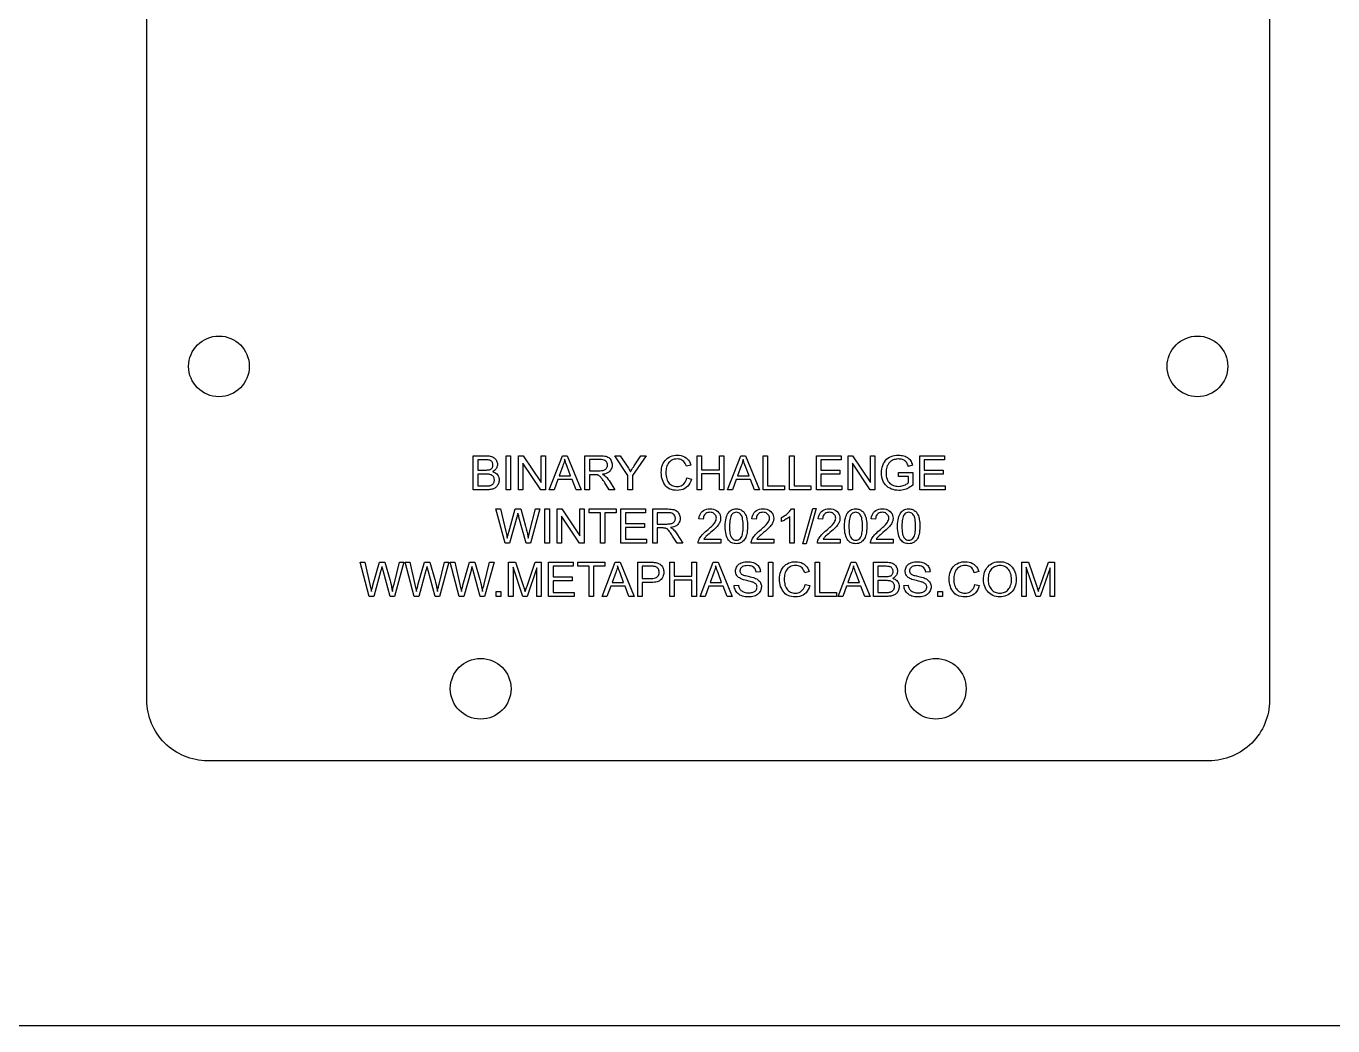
# Model space of a CAD drawing. Header units: millimetres. Extents: x 99 to 934, y 47 to 511.
# Drawn here: x 427.3 to 599.6, y 46.6 to 178.4 of the extents above; entities that cross this region are included whole.
import ezdxf

# ---------------------------------------------------------------- set-up
doc = ezdxf.new("R2010")
doc.units = ezdxf.units.MM
doc.header["$MEASUREMENT"] = 0

msp = doc.modelspace()

# ---------------------------------------------------------------- linework, layer by layer
at = {"color": 3}
msp.add_lwpolyline([(98.73, 510.88), (933.93, 510.88), (933.93, 46.58), (98.73, 46.58)], close=True, dxfattribs=at)
at = {"color": 1}
msp.add_lwpolyline([(451.21, 305.52), (583.21, 305.52, -0.414214), (591.21, 297.52), (591.21, 89.52, -0.414214), (583.21, 81.52), (451.21, 81.52, -0.414214), (443.21, 89.52), (443.21, 297.52, -0.414214)], format="xyb", close=True, dxfattribs=at)
at = {"color": 2}
for points in [[(486.24, 121.74), (487.93, 121.74), (488.13, 121.74), (488.31, 121.72), (488.47, 121.69), (488.62, 121.65), (488.75, 121.6), (488.87, 121.54), (488.98, 121.47), (489.08, 121.39), (489.17, 121.29), (489.24, 121.18), (489.31, 121.07), (489.36, 120.95), (489.39, 120.83), (489.41, 120.71), (489.42, 120.59), (489.41, 120.48), (489.39, 120.37), (489.36, 120.26), (489.32, 120.15), (489.26, 120.05), (489.19, 119.95), (489.11, 119.86), (489.02, 119.78), (488.91, 119.7), (488.79, 119.64), (488.95, 119.58), (489.09, 119.51), (489.21, 119.43), (489.32, 119.34), (489.42, 119.23), (489.5, 119.11), (489.56, 118.98), (489.6, 118.84), (489.63, 118.7), (489.64, 118.55), (489.63, 118.42), (489.62, 118.3), (489.59, 118.18), (489.55, 118.07), (489.5, 117.96), (489.45, 117.85), (489.39, 117.76), (489.32, 117.68), (489.25, 117.6), (489.17, 117.54), (489.09, 117.48), (489, 117.43), (488.9, 117.39), (488.8, 117.35), (488.68, 117.32), (488.56, 117.29), (488.42, 117.27), (488.28, 117.25), (488.12, 117.24), (487.95, 117.24), (486.24, 117.24)], [(486.83, 121.21), (486.83, 119.85), (487.81, 119.85), (487.96, 119.85), (488.09, 119.86), (488.2, 119.87), (488.3, 119.88), (488.38, 119.9), (488.46, 119.93), (488.54, 119.97), (488.61, 120.02), (488.67, 120.07), (488.72, 120.13), (488.76, 120.19), (488.79, 120.26), (488.81, 120.34), (488.83, 120.43), (488.83, 120.52), (488.83, 120.61), (488.82, 120.69), (488.79, 120.77), (488.76, 120.84), (488.73, 120.91), (488.68, 120.98), (488.62, 121.03), (488.56, 121.08), (488.49, 121.12), (488.42, 121.15), (488.33, 121.17), (488.21, 121.19), (488.08, 121.2), (487.92, 121.21), (487.73, 121.21)], [(490.56, 121.74), (491.15, 121.74), (491.15, 117.24), (490.56, 117.24)], [(492.2, 121.74), (492.81, 121.74), (495.17, 118.21), (495.17, 121.74), (495.74, 121.74), (495.74, 117.24), (495.13, 117.24), (492.77, 120.78), (492.77, 117.24), (492.2, 117.24)], [(497.98, 121.74), (498.62, 121.74), (500.46, 117.24), (499.78, 117.24), (499.26, 118.6), (497.38, 118.6), (496.88, 117.24), (496.25, 117.24)], [(499.07, 119.09), (498.6, 120.34), (498.52, 120.55), (498.45, 120.76), (498.38, 120.94), (498.33, 121.11), (498.28, 121.27), (498.25, 121.1), (498.2, 120.92), (498.16, 120.75), (498.1, 120.58), (498.04, 120.41), (497.55, 119.09)], [(503.14, 118.8), (503.07, 118.88), (503.01, 118.95), (502.95, 119.01), (502.89, 119.06), (502.83, 119.1), (502.78, 119.13), (502.73, 119.16), (502.67, 119.18), (502.62, 119.2), (502.56, 119.22), (502.52, 119.23), (502.46, 119.23), (502.39, 119.24), (502.32, 119.24), (502.23, 119.24), (501.54, 119.24), (501.54, 117.24), (500.95, 117.24), (500.95, 121.74), (502.94, 121.74), (503.17, 121.74), (503.38, 121.72), (503.56, 121.7), (503.72, 121.66), (503.85, 121.62), (503.98, 121.56), (504.09, 121.49), (504.19, 121.41), (504.28, 121.31), (504.36, 121.19), (504.42, 121.07), (504.48, 120.94), (504.51, 120.8), (504.54, 120.66), (504.54, 120.51), (504.53, 120.33), (504.49, 120.15), (504.43, 119.99), (504.34, 119.84), (504.23, 119.71), (504.1, 119.58), (503.93, 119.48), (503.74, 119.4), (503.52, 119.33), (503.27, 119.29), (503.36, 119.24), (503.45, 119.2), (503.52, 119.15), (503.58, 119.11), (503.63, 119.06), (503.74, 118.96), (503.84, 118.85), (503.94, 118.73), (504.03, 118.61), (504.13, 118.47), (504.91, 117.24), (504.16, 117.24), (503.57, 118.18), (503.47, 118.33), (503.37, 118.47), (503.29, 118.6), (503.21, 118.7)], [(501.54, 121.24), (501.54, 119.76), (502.82, 119.76), (502.98, 119.76), (503.12, 119.77), (503.25, 119.79), (503.36, 119.81), (503.46, 119.84), (503.55, 119.88), (503.63, 119.92), (503.7, 119.98), (503.76, 120.04), (503.81, 120.11), (503.85, 120.19), (503.89, 120.26), (503.91, 120.34), (503.92, 120.43), (503.93, 120.51), (503.92, 120.64), (503.89, 120.75), (503.85, 120.86), (503.78, 120.95), (503.7, 121.04), (503.59, 121.11), (503.47, 121.17), (503.32, 121.21), (503.15, 121.24), (502.96, 121.24)], [(509.02, 121.74), (507.23, 119.15), (507.23, 117.24), (506.63, 117.24), (506.63, 119.15), (504.9, 121.74), (505.62, 121.74), (506.51, 120.38), (506.6, 120.23), (506.7, 120.08), (506.79, 119.93), (506.88, 119.78), (506.96, 119.62), (507.05, 119.77), (507.14, 119.92), (507.24, 120.08), (507.34, 120.25), (507.46, 120.42), (508.33, 121.74)], [(514.4, 118.82), (514.99, 118.67), (514.91, 118.39), (514.8, 118.14), (514.66, 117.91), (514.5, 117.72), (514.32, 117.55), (514.12, 117.41), (513.9, 117.3), (513.66, 117.23), (513.4, 117.18), (513.13, 117.16), (512.85, 117.18), (512.59, 117.21), (512.36, 117.27), (512.14, 117.35), (511.95, 117.46), (511.77, 117.59), (511.62, 117.74), (511.48, 117.91), (511.36, 118.1), (511.25, 118.32), (511.17, 118.55), (511.1, 118.78), (511.05, 119.02), (511.03, 119.27), (511.02, 119.53), (511.03, 119.8), (511.06, 120.06), (511.11, 120.3), (511.19, 120.54), (511.28, 120.75), (511.4, 120.95), (511.54, 121.13), (511.69, 121.29), (511.86, 121.43), (512.05, 121.55), (512.25, 121.64), (512.46, 121.72), (512.68, 121.77), (512.91, 121.81), (513.14, 121.82), (513.4, 121.8), (513.65, 121.76), (513.87, 121.69), (514.08, 121.6), (514.28, 121.47), (514.45, 121.33), (514.6, 121.15), (514.73, 120.96), (514.83, 120.75), (514.92, 120.51), (514.33, 120.37), (514.26, 120.56), (514.18, 120.72), (514.09, 120.86), (513.99, 120.98), (513.88, 121.08), (513.75, 121.17), (513.61, 121.23), (513.46, 121.27), (513.3, 121.3), (513.13, 121.31), (512.93, 121.3), (512.74, 121.27), (512.57, 121.22), (512.41, 121.15), (512.26, 121.06), (512.13, 120.95), (512.02, 120.83), (511.92, 120.7), (511.84, 120.55), (511.77, 120.39), (511.72, 120.22), (511.68, 120.05), (511.65, 119.88), (511.64, 119.71), (511.63, 119.53), (511.64, 119.3), (511.66, 119.09), (511.69, 118.89), (511.74, 118.7), (511.8, 118.53), (511.87, 118.36), (511.96, 118.22), (512.07, 118.09), (512.18, 117.98), (512.32, 117.89), (512.46, 117.81), (512.61, 117.75), (512.76, 117.71), (512.92, 117.68), (513.08, 117.67), (513.28, 117.69), (513.46, 117.72), (513.63, 117.78), (513.78, 117.86), (513.93, 117.96), (514.06, 118.09), (514.17, 118.24), (514.26, 118.41), (514.34, 118.6)], [(515.75, 121.74), (516.34, 121.74), (516.34, 119.89), (518.68, 119.89), (518.68, 121.74), (519.28, 121.74), (519.28, 117.24), (518.68, 117.24), (518.68, 119.36), (516.34, 119.36), (516.34, 117.24), (515.75, 117.24)], [(521.5, 121.74), (522.14, 121.74), (523.99, 117.24), (523.31, 117.24), (522.78, 118.6), (520.9, 118.6), (520.41, 117.24), (519.77, 117.24)], [(522.6, 119.09), (522.13, 120.34), (522.05, 120.55), (521.97, 120.76), (521.91, 120.94), (521.86, 121.11), (521.81, 121.27), (521.77, 121.1), (521.73, 120.92), (521.68, 120.75), (521.63, 120.58), (521.57, 120.41), (521.07, 119.09)], [(524.44, 121.74), (525.03, 121.74), (525.03, 117.77), (527.25, 117.77), (527.25, 117.24), (524.44, 117.24)], [(527.93, 121.74), (528.53, 121.74), (528.53, 117.77), (530.74, 117.77), (530.74, 117.24), (527.93, 117.24)], [(531.47, 121.74), (534.72, 121.74), (534.72, 121.21), (532.06, 121.21), (532.06, 119.83), (534.55, 119.83), (534.55, 119.3), (532.06, 119.3), (532.06, 117.77), (534.82, 117.77), (534.82, 117.24), (531.47, 117.24)], [(535.64, 121.74), (536.25, 121.74), (538.61, 118.21), (538.61, 121.74), (539.19, 121.74), (539.19, 117.24), (538.57, 117.24), (536.21, 120.78), (536.21, 117.24), (535.64, 117.24)], [(541.46, 117.9), (541.62, 117.83), (541.79, 117.77), (541.95, 117.73), (542.13, 117.71), (542.3, 117.7), (542.46, 117.71), (542.61, 117.73), (542.76, 117.76), (542.91, 117.8), (543.06, 117.85), (543.2, 117.91), (543.32, 117.97), (543.43, 118.04), (543.53, 118.1), (543.62, 118.17), (543.62, 119.01), (542.29, 119.01), (542.29, 119.53), (544.2, 119.54), (544.2, 117.87), (544.02, 117.73), (543.84, 117.62), (543.66, 117.51), (543.48, 117.42), (543.29, 117.34), (543.11, 117.28), (542.92, 117.23), (542.72, 117.19), (542.53, 117.17), (542.34, 117.16), (542.07, 117.18), (541.82, 117.21), (541.58, 117.27), (541.35, 117.35), (541.13, 117.45), (540.92, 117.57), (540.74, 117.72), (540.58, 117.88), (540.43, 118.07), (540.31, 118.27), (540.21, 118.49), (540.14, 118.72), (540.08, 118.96), (540.05, 119.21), (540.04, 119.47), (540.05, 119.73), (540.08, 119.98), (540.14, 120.23), (540.21, 120.47), (540.31, 120.7), (540.43, 120.91), (540.57, 121.1), (540.73, 121.27), (540.9, 121.42), (541.1, 121.54), (541.31, 121.64), (541.54, 121.72), (541.78, 121.77), (542.03, 121.81), (542.29, 121.82), (542.48, 121.81), (542.66, 121.79), (542.84, 121.76), (543.01, 121.72), (543.17, 121.66), (543.32, 121.59), (543.46, 121.51), (543.58, 121.43), (543.69, 121.33), (543.79, 121.22), (543.88, 121.1), (543.95, 120.97), (544.02, 120.82), (544.08, 120.66), (544.13, 120.48), (543.59, 120.34), (543.55, 120.47), (543.5, 120.59), (543.45, 120.7), (543.4, 120.79), (543.34, 120.88), (543.28, 120.95), (543.2, 121.02), (543.12, 121.08), (543.02, 121.14), (542.91, 121.19), (542.8, 121.23), (542.68, 121.27), (542.55, 121.29), (542.43, 121.3), (542.29, 121.31), (542.13, 121.3), (541.98, 121.29), (541.84, 121.26), (541.71, 121.23), (541.59, 121.18), (541.47, 121.13), (541.37, 121.07), (541.27, 121.01), (541.18, 120.94), (541.11, 120.86), (541.04, 120.77), (540.97, 120.69), (540.92, 120.6), (540.87, 120.51), (540.82, 120.41), (540.76, 120.24), (540.71, 120.07), (540.68, 119.89), (540.66, 119.7), (540.65, 119.51), (540.66, 119.27), (540.68, 119.06), (540.72, 118.86), (540.78, 118.67), (540.86, 118.5), (540.95, 118.35), (541.05, 118.21), (541.17, 118.09), (541.31, 117.99)], [(545.09, 121.74), (548.34, 121.74), (548.34, 121.21), (545.68, 121.21), (545.68, 119.83), (548.17, 119.83), (548.17, 119.3), (545.68, 119.3), (545.68, 117.77), (548.45, 117.77), (548.45, 117.24), (545.09, 117.24)], [(486.83, 119.32), (486.83, 117.77), (487.95, 117.77), (488.06, 117.77), (488.16, 117.78), (488.24, 117.78), (488.31, 117.79), (488.36, 117.79), (488.44, 117.81), (488.51, 117.83), (488.58, 117.86), (488.65, 117.88), (488.7, 117.92), (488.76, 117.95), (488.81, 118), (488.85, 118.05), (488.89, 118.1), (488.93, 118.17), (488.96, 118.23), (488.99, 118.31), (489.01, 118.38), (489.02, 118.46), (489.02, 118.55), (489.01, 118.64), (489, 118.74), (488.97, 118.82), (488.94, 118.91), (488.89, 118.98), (488.84, 119.05), (488.77, 119.11), (488.7, 119.17), (488.62, 119.21), (488.53, 119.24), (488.43, 119.27), (488.32, 119.29), (488.19, 119.31), (488.04, 119.32), (487.87, 119.32)], [(492.49, 114.72), (493.14, 112.44), (493.23, 112.11), (493.31, 111.78), (493.38, 111.46), (493.44, 111.15), (493.49, 110.85), (493.52, 111.02), (493.56, 111.21), (493.61, 111.4), (493.66, 111.61), (493.71, 111.83), (494.42, 114.72), (495.02, 114.72), (493.78, 110.22), (493.21, 110.22), (492.26, 113.65), (492.22, 113.81), (492.18, 113.94), (492.15, 114.04), (492.13, 114.12), (492.12, 114.18), (492.09, 114.05), (492.06, 113.94), (492.04, 113.84), (492.01, 113.74), (491.99, 113.65), (491.03, 110.22), (490.42, 110.22), (489.23, 114.72), (489.84, 114.72), (490.53, 111.77), (490.57, 111.58), (490.61, 111.4), (490.65, 111.21), (490.68, 111.03), (490.72, 110.85), (490.76, 111.02), (490.79, 111.17), (490.82, 111.3), (490.85, 111.42), (490.88, 111.51), (490.89, 111.59), (490.91, 111.64), (490.92, 111.68), (491.77, 114.72)], [(495.67, 114.72), (496.27, 114.72), (496.27, 110.22), (495.67, 110.22)], [(497.31, 114.72), (497.92, 114.72), (500.29, 111.19), (500.29, 114.72), (500.86, 114.72), (500.86, 110.22), (500.25, 110.22), (497.88, 113.75), (497.88, 110.22), (497.31, 110.22)], [(503, 114.19), (501.52, 114.19), (501.52, 114.72), (505.09, 114.72), (505.09, 114.19), (503.6, 114.19), (503.6, 110.22), (503, 110.22)], [(505.71, 114.72), (508.96, 114.72), (508.96, 114.19), (506.31, 114.19), (506.31, 112.81), (508.8, 112.81), (508.8, 112.28), (506.31, 112.28), (506.31, 110.75), (509.07, 110.75), (509.07, 110.22), (505.71, 110.22)], [(512.09, 111.77), (512.03, 111.86), (511.96, 111.93), (511.9, 111.99), (511.84, 112.04), (511.79, 112.08), (511.74, 112.11), (511.68, 112.14), (511.63, 112.16), (511.57, 112.18), (511.52, 112.2), (511.47, 112.2), (511.42, 112.21), (511.35, 112.21), (511.27, 112.22), (511.19, 112.22), (510.5, 112.22), (510.5, 110.22), (509.9, 110.22), (509.9, 114.72), (511.9, 114.72), (512.12, 114.71), (512.33, 114.7), (512.51, 114.67), (512.67, 114.64), (512.81, 114.6), (512.93, 114.54), (513.04, 114.47), (513.14, 114.38), (513.23, 114.28), (513.31, 114.17), (513.38, 114.04), (513.43, 113.91), (513.47, 113.78), (513.49, 113.64), (513.5, 113.49), (513.49, 113.31), (513.45, 113.13), (513.39, 112.97), (513.3, 112.82), (513.19, 112.68), (513.05, 112.56), (512.89, 112.46), (512.69, 112.38), (512.48, 112.31), (512.23, 112.27), (512.32, 112.22), (512.4, 112.18), (512.47, 112.13), (512.54, 112.09), (512.59, 112.04), (512.69, 111.94), (512.79, 111.83), (512.89, 111.71), (512.99, 111.58), (513.08, 111.44), (513.87, 110.22), (513.12, 110.22), (512.52, 111.15), (512.42, 111.31), (512.33, 111.45), (512.24, 111.57), (512.16, 111.68)], [(510.5, 114.22), (510.5, 112.73), (511.78, 112.73), (511.93, 112.74), (512.07, 112.75), (512.2, 112.76), (512.32, 112.79), (512.41, 112.82), (512.5, 112.85), (512.58, 112.9), (512.65, 112.95), (512.71, 113.02), (512.76, 113.09), (512.81, 113.16), (512.84, 113.24), (512.87, 113.32), (512.88, 113.4), (512.88, 113.49), (512.87, 113.61), (512.85, 113.73), (512.8, 113.83), (512.74, 113.93), (512.65, 114.02), (512.55, 114.09), (512.42, 114.15), (512.28, 114.19), (512.11, 114.21), (511.92, 114.22)], [(518.86, 110.75), (518.86, 110.22), (515.88, 110.22), (515.88, 110.3), (515.89, 110.38), (515.9, 110.45), (515.92, 110.53), (515.95, 110.6), (516, 110.72), (516.06, 110.84), (516.13, 110.96), (516.22, 111.08), (516.31, 111.2), (516.42, 111.32), (516.55, 111.45), (516.69, 111.59), (516.85, 111.73), (517.03, 111.88), (517.21, 112.03), (517.37, 112.17), (517.52, 112.3), (517.65, 112.42), (517.77, 112.54), (517.87, 112.64), (517.95, 112.74), (518.03, 112.84), (518.12, 112.97), (518.19, 113.11), (518.24, 113.24), (518.27, 113.37), (518.28, 113.5), (518.27, 113.63), (518.25, 113.75), (518.2, 113.86), (518.13, 113.96), (518.05, 114.05), (517.95, 114.14), (517.84, 114.2), (517.72, 114.24), (517.58, 114.27), (517.44, 114.28), (517.28, 114.27), (517.14, 114.24), (517.01, 114.19), (516.9, 114.13), (516.8, 114.04), (516.71, 113.94), (516.64, 113.82), (516.6, 113.69), (516.57, 113.54), (516.56, 113.38), (515.99, 113.44), (516.02, 113.68), (516.09, 113.9), (516.17, 114.09), (516.29, 114.26), (516.43, 114.4), (516.59, 114.52), (516.77, 114.62), (516.98, 114.68), (517.2, 114.72), (517.45, 114.74), (517.7, 114.72), (517.92, 114.68), (518.13, 114.61), (518.31, 114.51), (518.47, 114.38), (518.61, 114.23), (518.72, 114.06), (518.79, 113.88), (518.84, 113.69), (518.85, 113.49), (518.85, 113.38), (518.83, 113.27), (518.81, 113.17), (518.78, 113.06), (518.74, 112.96), (518.69, 112.85), (518.63, 112.74), (518.56, 112.63), (518.47, 112.52), (518.37, 112.41), (518.26, 112.28), (518.11, 112.14), (517.94, 111.98), (517.75, 111.81), (517.52, 111.62), (517.34, 111.46), (517.18, 111.32), (517.05, 111.21), (516.95, 111.12), (516.88, 111.05), (516.83, 110.99), (516.78, 110.93), (516.73, 110.87), (516.69, 110.81), (516.65, 110.75)], [(519.45, 112.44), (519.46, 112.74), (519.48, 113.03), (519.51, 113.28), (519.56, 113.52), (519.61, 113.72), (519.69, 113.91), (519.77, 114.08), (519.87, 114.23), (519.98, 114.36), (520.1, 114.47), (520.24, 114.57), (520.39, 114.64), (520.55, 114.69), (520.73, 114.73), (520.92, 114.74), (521.06, 114.73), (521.19, 114.71), (521.32, 114.68), (521.44, 114.64), (521.55, 114.59), (521.66, 114.53), (521.76, 114.45), (521.85, 114.37), (521.93, 114.28), (522, 114.17), (522.07, 114.06), (522.13, 113.93), (522.19, 113.8), (522.24, 113.65), (522.28, 113.5), (522.32, 113.33), (522.35, 113.14), (522.37, 112.93), (522.38, 112.69), (522.38, 112.44), (522.38, 112.13), (522.36, 111.85), (522.33, 111.6), (522.28, 111.37), (522.22, 111.16), (522.15, 110.97), (522.07, 110.81), (521.97, 110.65), (521.86, 110.52), (521.74, 110.41), (521.6, 110.31), (521.45, 110.24), (521.29, 110.18), (521.11, 110.15), (520.92, 110.14), (520.76, 110.15), (520.61, 110.17), (520.47, 110.21), (520.34, 110.26), (520.21, 110.32), (520.1, 110.4), (519.99, 110.5), (519.9, 110.61), (519.79, 110.76), (519.7, 110.93), (519.62, 111.13), (519.56, 111.35), (519.51, 111.59), (519.48, 111.85), (519.46, 112.13)], [(520.02, 112.44), (520.02, 112.17), (520.03, 111.93), (520.05, 111.71), (520.08, 111.51), (520.12, 111.34), (520.16, 111.19), (520.22, 111.07), (520.28, 110.96), (520.39, 110.83), (520.5, 110.73), (520.63, 110.65), (520.77, 110.61), (520.92, 110.6), (521.06, 110.61), (521.2, 110.65), (521.33, 110.73), (521.45, 110.83), (521.56, 110.96), (521.62, 111.07), (521.67, 111.19), (521.72, 111.34), (521.75, 111.52), (521.78, 111.71), (521.8, 111.93), (521.81, 112.17), (521.82, 112.44), (521.81, 112.7), (521.8, 112.95), (521.78, 113.17), (521.75, 113.36), (521.72, 113.54), (521.67, 113.68), (521.62, 113.81), (521.56, 113.91), (521.45, 114.05), (521.33, 114.15), (521.2, 114.22), (521.06, 114.26), (520.91, 114.28), (520.76, 114.27), (520.63, 114.23), (520.51, 114.16), (520.4, 114.07), (520.3, 113.96), (520.24, 113.84), (520.18, 113.71), (520.13, 113.55), (520.09, 113.37), (520.06, 113.17), (520.04, 112.95), (520.02, 112.7)], [(525.85, 110.75), (525.85, 110.22), (522.88, 110.22), (522.88, 110.3), (522.88, 110.38), (522.9, 110.45), (522.91, 110.53), (522.94, 110.6), (522.99, 110.72), (523.05, 110.84), (523.13, 110.96), (523.21, 111.08), (523.3, 111.2), (523.41, 111.32), (523.54, 111.45), (523.68, 111.59), (523.85, 111.73), (524.03, 111.88), (524.2, 112.03), (524.36, 112.17), (524.51, 112.3), (524.64, 112.42), (524.76, 112.54), (524.86, 112.64), (524.95, 112.74), (525.02, 112.84), (525.11, 112.97), (525.18, 113.11), (525.23, 113.24), (525.27, 113.37), (525.28, 113.5), (525.27, 113.63), (525.24, 113.75), (525.19, 113.86), (525.13, 113.96), (525.04, 114.05), (524.94, 114.14), (524.83, 114.2), (524.71, 114.24), (524.57, 114.27), (524.43, 114.28), (524.28, 114.27), (524.14, 114.24), (524.01, 114.19), (523.89, 114.13), (523.79, 114.04), (523.7, 113.94), (523.64, 113.82), (523.59, 113.69), (523.56, 113.54), (523.55, 113.38), (522.98, 113.44), (523.02, 113.68), (523.08, 113.9), (523.17, 114.09), (523.28, 114.26), (523.42, 114.4), (523.58, 114.52), (523.77, 114.62), (523.97, 114.68), (524.19, 114.72), (524.44, 114.74), (524.69, 114.72), (524.92, 114.68), (525.12, 114.61), (525.3, 114.51), (525.47, 114.38), (525.6, 114.23), (525.71, 114.06), (525.78, 113.88), (525.83, 113.69), (525.84, 113.49), (525.84, 113.38), (525.83, 113.27), (525.8, 113.17), (525.77, 113.06), (525.73, 112.96), (525.68, 112.85), (525.62, 112.74), (525.55, 112.63), (525.46, 112.52), (525.37, 112.41), (525.25, 112.28), (525.11, 112.14), (524.94, 111.98), (524.74, 111.81), (524.51, 111.62), (524.33, 111.46), (524.17, 111.32), (524.05, 111.21), (523.95, 111.12), (523.88, 111.05), (523.82, 110.99), (523.77, 110.93), (523.72, 110.87), (523.68, 110.81), (523.64, 110.75)], [(526.87, 113.61), (527.05, 113.7), (527.22, 113.8), (527.38, 113.9), (527.53, 114.01), (527.68, 114.14), (527.81, 114.26), (527.92, 114.38), (528.02, 114.5), (528.1, 114.62), (528.17, 114.74), (528.52, 114.74), (528.52, 110.22), (527.97, 110.22), (527.97, 113.74), (527.89, 113.66), (527.79, 113.59), (527.69, 113.51), (527.57, 113.43), (527.45, 113.36), (527.32, 113.29), (527.2, 113.22), (527.08, 113.16), (526.97, 113.11), (526.87, 113.07)], [(530.98, 114.8), (531.42, 114.8), (530.12, 110.14), (529.68, 110.14)], [(534.59, 110.75), (534.59, 110.22), (531.61, 110.22), (531.62, 110.3), (531.62, 110.38), (531.63, 110.45), (531.65, 110.53), (531.68, 110.6), (531.73, 110.72), (531.79, 110.84), (531.86, 110.96), (531.95, 111.08), (532.04, 111.2), (532.15, 111.32), (532.28, 111.45), (532.42, 111.59), (532.59, 111.73), (532.77, 111.88), (532.94, 112.03), (533.1, 112.17), (533.25, 112.3), (533.38, 112.42), (533.5, 112.54), (533.6, 112.64), (533.69, 112.74), (533.76, 112.84), (533.85, 112.97), (533.92, 113.11), (533.97, 113.24), (534, 113.37), (534.02, 113.5), (534.01, 113.63), (533.98, 113.75), (533.93, 113.86), (533.86, 113.96), (533.78, 114.05), (533.68, 114.14), (533.57, 114.2), (533.45, 114.24), (533.31, 114.27), (533.17, 114.28), (533.01, 114.27), (532.87, 114.24), (532.75, 114.19), (532.63, 114.13), (532.53, 114.04), (532.44, 113.94), (532.38, 113.82), (532.33, 113.69), (532.3, 113.54), (532.29, 113.38), (531.72, 113.44), (531.76, 113.68), (531.82, 113.9), (531.91, 114.09), (532.02, 114.26), (532.16, 114.4), (532.32, 114.52), (532.5, 114.62), (532.71, 114.68), (532.93, 114.72), (533.18, 114.74), (533.43, 114.72), (533.66, 114.68), (533.86, 114.61), (534.04, 114.51), (534.21, 114.38), (534.34, 114.23), (534.45, 114.06), (534.52, 113.88), (534.57, 113.69), (534.58, 113.49), (534.58, 113.38), (534.57, 113.27), (534.54, 113.17), (534.51, 113.06), (534.47, 112.96), (534.42, 112.85), (534.36, 112.74), (534.29, 112.63), (534.2, 112.52), (534.11, 112.41), (533.99, 112.28), (533.85, 112.14), (533.68, 111.98), (533.48, 111.81), (533.25, 111.62), (533.07, 111.46), (532.91, 111.32), (532.79, 111.21), (532.69, 111.12), (532.62, 111.05), (532.56, 110.99), (532.51, 110.93), (532.46, 110.87), (532.42, 110.81), (532.38, 110.75)], [(535.18, 112.44), (535.19, 112.74), (535.21, 113.03), (535.24, 113.28), (535.29, 113.52), (535.35, 113.72), (535.42, 113.91), (535.5, 114.08), (535.6, 114.23), (535.71, 114.36), (535.83, 114.47), (535.97, 114.57), (536.12, 114.64), (536.28, 114.69), (536.46, 114.73), (536.65, 114.74), (536.79, 114.73), (536.92, 114.71), (537.05, 114.68), (537.17, 114.64), (537.28, 114.59), (537.39, 114.53), (537.49, 114.45), (537.58, 114.37), (537.66, 114.28), (537.74, 114.17), (537.8, 114.06), (537.87, 113.93), (537.92, 113.8), (537.97, 113.65), (538.01, 113.5), (538.05, 113.33), (538.08, 113.14), (538.1, 112.93), (538.11, 112.69), (538.12, 112.44), (538.11, 112.13), (538.09, 111.85), (538.06, 111.6), (538.01, 111.37), (537.95, 111.16), (537.88, 110.97), (537.8, 110.81), (537.7, 110.65), (537.59, 110.52), (537.47, 110.41), (537.33, 110.31), (537.18, 110.24), (537.02, 110.18), (536.84, 110.15), (536.65, 110.14), (536.49, 110.15), (536.34, 110.17), (536.2, 110.21), (536.07, 110.26), (535.94, 110.32), (535.83, 110.4), (535.72, 110.5), (535.63, 110.61), (535.52, 110.76), (535.43, 110.93), (535.36, 111.13), (535.29, 111.35), (535.24, 111.59), (535.21, 111.85), (535.19, 112.13)], [(535.75, 112.44), (535.75, 112.17), (535.77, 111.93), (535.79, 111.71), (535.81, 111.51), (535.85, 111.34), (535.9, 111.19), (535.95, 111.07), (536.01, 110.96), (536.12, 110.83), (536.24, 110.73), (536.36, 110.65), (536.5, 110.61), (536.65, 110.6), (536.8, 110.61), (536.93, 110.65), (537.06, 110.73), (537.18, 110.83), (537.29, 110.96), (537.35, 111.07), (537.4, 111.19), (537.45, 111.34), (537.48, 111.52), (537.51, 111.71), (537.53, 111.93), (537.54, 112.17), (537.55, 112.44), (537.54, 112.7), (537.53, 112.95), (537.51, 113.17), (537.48, 113.36), (537.45, 113.54), (537.4, 113.68), (537.35, 113.81), (537.29, 113.91), (537.18, 114.05), (537.06, 114.15), (536.93, 114.22), (536.79, 114.26), (536.64, 114.28), (536.5, 114.27), (536.36, 114.23), (536.24, 114.16), (536.13, 114.07), (536.03, 113.96), (535.97, 113.84), (535.91, 113.71), (535.86, 113.55), (535.82, 113.37), (535.79, 113.17), (535.77, 112.95), (535.75, 112.7)], [(541.58, 110.75), (541.58, 110.22), (538.61, 110.22), (538.61, 110.3), (538.61, 110.38), (538.63, 110.45), (538.65, 110.53), (538.67, 110.6), (538.72, 110.72), (538.78, 110.84), (538.86, 110.96), (538.94, 111.08), (539.04, 111.2), (539.14, 111.32), (539.27, 111.45), (539.42, 111.59), (539.58, 111.73), (539.76, 111.88), (539.93, 112.03), (540.1, 112.17), (540.24, 112.3), (540.37, 112.42), (540.49, 112.54), (540.59, 112.64), (540.68, 112.74), (540.75, 112.84), (540.84, 112.97), (540.91, 113.11), (540.97, 113.24), (541, 113.37), (541.01, 113.5), (541, 113.63), (540.97, 113.75), (540.92, 113.86), (540.86, 113.96), (540.77, 114.05), (540.67, 114.14), (540.56, 114.2), (540.44, 114.24), (540.31, 114.27), (540.16, 114.28), (540.01, 114.27), (539.87, 114.24), (539.74, 114.19), (539.62, 114.13), (539.52, 114.04), (539.44, 113.94), (539.37, 113.82), (539.32, 113.69), (539.29, 113.54), (539.28, 113.38), (538.71, 113.44), (538.75, 113.68), (538.81, 113.9), (538.9, 114.09), (539.01, 114.26), (539.15, 114.4), (539.31, 114.52), (539.5, 114.62), (539.7, 114.68), (539.93, 114.72), (540.17, 114.74), (540.42, 114.72), (540.65, 114.68), (540.85, 114.61), (541.04, 114.51), (541.2, 114.38), (541.33, 114.23), (541.44, 114.06), (541.52, 113.88), (541.56, 113.69), (541.58, 113.49), (541.57, 113.38), (541.56, 113.27), (541.54, 113.17), (541.5, 113.06), (541.46, 112.96), (541.41, 112.85), (541.35, 112.74), (541.28, 112.63), (541.19, 112.52), (541.1, 112.41), (540.98, 112.28), (540.84, 112.14), (540.67, 111.98), (540.47, 111.81), (540.25, 111.62), (540.06, 111.46), (539.91, 111.32), (539.78, 111.21), (539.68, 111.12), (539.61, 111.05), (539.55, 110.99), (539.5, 110.93), (539.46, 110.87), (539.41, 110.81), (539.37, 110.75)], [(542.17, 112.44), (542.18, 112.74), (542.2, 113.03), (542.23, 113.28), (542.28, 113.52), (542.34, 113.72), (542.41, 113.91), (542.5, 114.08), (542.59, 114.23), (542.7, 114.36), (542.83, 114.47), (542.96, 114.57), (543.11, 114.64), (543.28, 114.69), (543.45, 114.73), (543.64, 114.74), (543.78, 114.73), (543.92, 114.71), (544.04, 114.68), (544.16, 114.64), (544.28, 114.59), (544.38, 114.53), (544.48, 114.45), (544.57, 114.37), (544.65, 114.28), (544.73, 114.17), (544.8, 114.06), (544.86, 113.93), (544.91, 113.8), (544.96, 113.65), (545.01, 113.5), (545.04, 113.33), (545.07, 113.14), (545.09, 112.93), (545.1, 112.69), (545.11, 112.44), (545.1, 112.13), (545.08, 111.85), (545.05, 111.6), (545, 111.37), (544.95, 111.16), (544.87, 110.97), (544.79, 110.81), (544.69, 110.65), (544.58, 110.52), (544.46, 110.41), (544.32, 110.31), (544.17, 110.24), (544.01, 110.18), (543.83, 110.15), (543.64, 110.14), (543.48, 110.15), (543.33, 110.17), (543.19, 110.21), (543.06, 110.26), (542.94, 110.32), (542.82, 110.4), (542.72, 110.5), (542.62, 110.61), (542.51, 110.76), (542.42, 110.93), (542.35, 111.13), (542.29, 111.35), (542.24, 111.59), (542.2, 111.85), (542.18, 112.13)], [(542.74, 112.44), (542.75, 112.17), (542.76, 111.93), (542.78, 111.71), (542.81, 111.51), (542.84, 111.34), (542.89, 111.19), (542.94, 111.07), (543, 110.96), (543.11, 110.83), (543.23, 110.73), (543.36, 110.65), (543.49, 110.61), (543.64, 110.6), (543.79, 110.61), (543.93, 110.65), (544.05, 110.73), (544.17, 110.83), (544.28, 110.96), (544.34, 111.07), (544.39, 111.19), (544.44, 111.34), (544.48, 111.52), (544.5, 111.71), (544.52, 111.93), (544.54, 112.17), (544.54, 112.44), (544.54, 112.7), (544.52, 112.95), (544.5, 113.17), (544.48, 113.36), (544.44, 113.54), (544.39, 113.68), (544.34, 113.81), (544.28, 113.91), (544.17, 114.05), (544.05, 114.15), (543.92, 114.22), (543.78, 114.26), (543.64, 114.28), (543.49, 114.27), (543.36, 114.23), (543.23, 114.16), (543.12, 114.07), (543.03, 113.96), (542.96, 113.84), (542.9, 113.71), (542.85, 113.55), (542.81, 113.37), (542.78, 113.17), (542.76, 112.95), (542.75, 112.7)], [(474.58, 107.7), (475.22, 105.42), (475.31, 105.08), (475.39, 104.76), (475.46, 104.44), (475.52, 104.13), (475.57, 103.82), (475.61, 104), (475.65, 104.19), (475.69, 104.38), (475.74, 104.59), (475.79, 104.8), (476.5, 107.7), (477.1, 107.7), (475.87, 103.2), (475.29, 103.2), (474.34, 106.62), (474.3, 106.78), (474.26, 106.91), (474.23, 107.02), (474.21, 107.1), (474.2, 107.15), (474.17, 107.03), (474.15, 106.92), (474.12, 106.81), (474.09, 106.71), (474.07, 106.62), (473.11, 103.2), (472.51, 103.2), (471.31, 107.7), (471.92, 107.7), (472.61, 104.75), (472.65, 104.56), (472.69, 104.38), (472.73, 104.19), (472.77, 104.01), (472.8, 103.82), (472.84, 104), (472.88, 104.15), (472.91, 104.28), (472.94, 104.39), (472.96, 104.49), (472.98, 104.56), (472.99, 104.62), (473, 104.66), (473.86, 107.7)], [(480.51, 107.7), (481.15, 105.42), (481.25, 105.08), (481.33, 104.76), (481.4, 104.44), (481.46, 104.13), (481.5, 103.82), (481.54, 104), (481.58, 104.19), (481.63, 104.38), (481.67, 104.59), (481.73, 104.8), (482.43, 107.7), (483.03, 107.7), (481.8, 103.2), (481.22, 103.2), (480.28, 106.62), (480.23, 106.78), (480.2, 106.91), (480.17, 107.02), (480.15, 107.1), (480.13, 107.15), (480.11, 107.03), (480.08, 106.92), (480.05, 106.81), (480.03, 106.71), (480, 106.62), (479.05, 103.2), (478.44, 103.2), (477.25, 107.7), (477.86, 107.7), (478.54, 104.75), (478.58, 104.56), (478.63, 104.38), (478.66, 104.19), (478.7, 104.01), (478.73, 103.82), (478.77, 104), (478.81, 104.15), (478.84, 104.28), (478.87, 104.39), (478.89, 104.49), (478.91, 104.56), (478.92, 104.62), (478.93, 104.66), (479.79, 107.7)], [(486.44, 107.7), (487.09, 105.42), (487.18, 105.08), (487.26, 104.76), (487.33, 104.44), (487.39, 104.13), (487.44, 103.82), (487.47, 104), (487.51, 104.19), (487.56, 104.38), (487.61, 104.59), (487.66, 104.8), (488.37, 107.7), (488.97, 107.7), (487.73, 103.2), (487.16, 103.2), (486.21, 106.62), (486.17, 106.78), (486.13, 106.91), (486.1, 107.02), (486.08, 107.1), (486.07, 107.15), (486.04, 107.03), (486.01, 106.92), (485.99, 106.81), (485.96, 106.71), (485.94, 106.62), (484.98, 103.2), (484.37, 103.2), (483.18, 107.7), (483.79, 107.7), (484.48, 104.75), (484.52, 104.56), (484.56, 104.38), (484.6, 104.19), (484.63, 104.01), (484.67, 103.82), (484.71, 104), (484.74, 104.15), (484.77, 104.28), (484.8, 104.39), (484.83, 104.49), (484.84, 104.56), (484.86, 104.62), (484.87, 104.66), (485.72, 107.7)], [(495.2, 107.7), (495.2, 103.2), (494.62, 103.2), (494.62, 106.96), (493.32, 103.2), (492.78, 103.2), (491.48, 107.03), (491.48, 103.2), (490.9, 103.2), (490.9, 107.7), (491.8, 107.7), (492.86, 104.51), (492.92, 104.34), (492.97, 104.19), (493.01, 104.06), (493.05, 103.94), (493.08, 103.84), (493.11, 103.95), (493.15, 104.08), (493.2, 104.22), (493.26, 104.38), (493.32, 104.56), (494.4, 107.7)], [(496.17, 107.7), (499.42, 107.7), (499.42, 107.16), (496.77, 107.16), (496.77, 105.79), (499.26, 105.79), (499.26, 105.26), (496.77, 105.26), (496.77, 103.73), (499.53, 103.73), (499.53, 103.2), (496.17, 103.2)], [(501.5, 107.16), (500.01, 107.16), (500.01, 107.7), (503.58, 107.7), (503.58, 107.16), (502.09, 107.16), (502.09, 103.2), (501.5, 103.2)], [(504.96, 107.7), (505.6, 107.7), (507.44, 103.2), (506.76, 103.2), (506.24, 104.56), (504.36, 104.56), (503.86, 103.2), (503.23, 103.2)], [(506.05, 105.04), (505.58, 106.29), (505.5, 106.51), (505.43, 106.71), (505.37, 106.9), (505.31, 107.07), (505.27, 107.22), (505.23, 107.05), (505.19, 106.88), (505.14, 106.71), (505.08, 106.53), (505.02, 106.36), (504.53, 105.04)], [(508.51, 103.2), (507.92, 103.2), (507.92, 107.7), (509.62, 107.7), (509.79, 107.69), (509.94, 107.69), (510.08, 107.68), (510.2, 107.67), (510.3, 107.65), (510.43, 107.63), (510.55, 107.59), (510.66, 107.55), (510.76, 107.5), (510.86, 107.44), (510.94, 107.37), (511.02, 107.3), (511.09, 107.21), (511.16, 107.11), (511.22, 107.01), (511.27, 106.89), (511.3, 106.78), (511.33, 106.65), (511.35, 106.53), (511.35, 106.39), (511.34, 106.17), (511.29, 105.96), (511.22, 105.77), (511.12, 105.59), (510.99, 105.42), (510.89, 105.33), (510.77, 105.25), (510.63, 105.18), (510.47, 105.12), (510.3, 105.08), (510.11, 105.05), (509.9, 105.03), (509.67, 105.02), (508.51, 105.02)], [(508.51, 107.16), (508.51, 105.56), (509.68, 105.56), (509.89, 105.56), (510.08, 105.59), (510.25, 105.63), (510.39, 105.69), (510.5, 105.77), (510.58, 105.86), (510.65, 105.97), (510.7, 106.09), (510.73, 106.23), (510.74, 106.38), (510.73, 106.48), (510.72, 106.59), (510.69, 106.68), (510.65, 106.78), (510.6, 106.86), (510.54, 106.93), (510.47, 107), (510.39, 107.05), (510.31, 107.09), (510.22, 107.12), (510.15, 107.14), (510.06, 107.15), (509.95, 107.16), (509.82, 107.16), (509.66, 107.16)], [(512.13, 107.7), (512.72, 107.7), (512.72, 105.85), (515.06, 105.85), (515.06, 107.7), (515.66, 107.7), (515.66, 103.2), (515.06, 103.2), (515.06, 105.32), (512.72, 105.32), (512.72, 103.2), (512.13, 103.2)], [(517.88, 107.7), (518.53, 107.7), (520.37, 103.2), (519.69, 103.2), (519.16, 104.56), (517.28, 104.56), (516.79, 103.2), (516.16, 103.2)], [(518.98, 105.04), (518.51, 106.29), (518.43, 106.51), (518.36, 106.71), (518.29, 106.9), (518.24, 107.07), (518.19, 107.22), (518.15, 107.05), (518.11, 106.88), (518.06, 106.71), (518.01, 106.53), (517.95, 106.36), (517.45, 105.04)], [(520.64, 104.64), (521.2, 104.69), (521.22, 104.56), (521.25, 104.44), (521.29, 104.33), (521.33, 104.23), (521.39, 104.14), (521.45, 104.05), (521.53, 103.98), (521.62, 103.91), (521.72, 103.84), (521.84, 103.79), (521.97, 103.74), (522.1, 103.7), (522.24, 103.67), (522.38, 103.66), (522.53, 103.65), (522.66, 103.66), (522.79, 103.67), (522.91, 103.69), (523.03, 103.72), (523.13, 103.75), (523.23, 103.8), (523.32, 103.85), (523.4, 103.9), (523.47, 103.96), (523.52, 104.03), (523.57, 104.1), (523.6, 104.18), (523.63, 104.26), (523.64, 104.33), (523.65, 104.42), (523.64, 104.5), (523.63, 104.58), (523.6, 104.65), (523.57, 104.72), (523.53, 104.79), (523.47, 104.85), (523.4, 104.91), (523.32, 104.96), (523.23, 105.01), (523.12, 105.05), (523.03, 105.08), (522.91, 105.12), (522.75, 105.17), (522.55, 105.22), (522.32, 105.27), (522.09, 105.33), (521.88, 105.39), (521.71, 105.44), (521.57, 105.5), (521.45, 105.55), (521.33, 105.62), (521.22, 105.7), (521.12, 105.78), (521.04, 105.87), (520.97, 105.97), (520.91, 106.07), (520.87, 106.18), (520.84, 106.29), (520.82, 106.41), (520.81, 106.53), (520.82, 106.67), (520.84, 106.8), (520.88, 106.92), (520.94, 107.05), (521.01, 107.17), (521.09, 107.28), (521.19, 107.38), (521.3, 107.47), (521.43, 107.55), (521.57, 107.62), (521.72, 107.67), (521.88, 107.72), (522.05, 107.75), (522.22, 107.77), (522.4, 107.77), (522.59, 107.77), (522.78, 107.75), (522.95, 107.71), (523.12, 107.67), (523.28, 107.61), (523.43, 107.54), (523.56, 107.46), (523.67, 107.36), (523.78, 107.26), (523.87, 107.14), (523.94, 107.01), (524, 106.87), (524.05, 106.73), (524.07, 106.58), (524.09, 106.43), (523.52, 106.38), (523.49, 106.55), (523.45, 106.69), (523.38, 106.82), (523.3, 106.93), (523.21, 107.03), (523.09, 107.11), (522.95, 107.17), (522.8, 107.21), (522.62, 107.24), (522.42, 107.25), (522.22, 107.24), (522.04, 107.22), (521.88, 107.18), (521.74, 107.12), (521.63, 107.05), (521.55, 106.97), (521.48, 106.88), (521.43, 106.78), (521.4, 106.68), (521.39, 106.57), (521.39, 106.48), (521.41, 106.39), (521.45, 106.31), (521.5, 106.24), (521.56, 106.17), (521.61, 106.13), (521.68, 106.09), (521.77, 106.05), (521.87, 106.01), (521.99, 105.97), (522.13, 105.93), (522.29, 105.89), (522.46, 105.85), (522.73, 105.79), (522.97, 105.73), (523.17, 105.67), (523.33, 105.62), (523.46, 105.56), (523.6, 105.49), (523.74, 105.4), (523.85, 105.31), (523.95, 105.21), (524.04, 105.11), (524.1, 104.99), (524.16, 104.87), (524.19, 104.74), (524.22, 104.61), (524.22, 104.47), (524.21, 104.32), (524.19, 104.19), (524.15, 104.05), (524.09, 103.92), (524.02, 103.79), (523.93, 103.67), (523.82, 103.56), (523.71, 103.46), (523.57, 103.37), (523.43, 103.29), (523.27, 103.23), (523.1, 103.18), (522.93, 103.15), (522.75, 103.13), (522.56, 103.12), (522.32, 103.13), (522.1, 103.15), (521.9, 103.18), (521.71, 103.23), (521.54, 103.3), (521.38, 103.37), (521.23, 103.47), (521.1, 103.57), (520.99, 103.7), (520.89, 103.83), (520.8, 103.98), (520.74, 104.13), (520.69, 104.29), (520.65, 104.46)], [(525.14, 107.7), (525.73, 107.7), (525.73, 103.2), (525.14, 103.2)], [(529.99, 104.77), (530.59, 104.62), (530.5, 104.34), (530.39, 104.09), (530.26, 103.87), (530.1, 103.67), (529.92, 103.5), (529.71, 103.36), (529.49, 103.26), (529.25, 103.18), (529, 103.13), (528.73, 103.12), (528.45, 103.13), (528.19, 103.17), (527.95, 103.23), (527.74, 103.31), (527.54, 103.41), (527.37, 103.54), (527.21, 103.69), (527.07, 103.87), (526.95, 104.06), (526.85, 104.27), (526.76, 104.5), (526.7, 104.74), (526.65, 104.98), (526.62, 105.22), (526.61, 105.48), (526.62, 105.75), (526.65, 106.01), (526.71, 106.26), (526.78, 106.49), (526.88, 106.71), (527, 106.9), (527.13, 107.08), (527.28, 107.24), (527.46, 107.38), (527.64, 107.5), (527.85, 107.6), (528.06, 107.67), (528.28, 107.73), (528.5, 107.76), (528.74, 107.77), (529, 107.76), (529.24, 107.72), (529.47, 107.65), (529.68, 107.55), (529.87, 107.43), (530.04, 107.28), (530.19, 107.11), (530.32, 106.92), (530.43, 106.7), (530.51, 106.46), (529.93, 106.32), (529.86, 106.51), (529.78, 106.67), (529.69, 106.82), (529.59, 106.94), (529.47, 107.04), (529.35, 107.12), (529.21, 107.18), (529.06, 107.23), (528.9, 107.25), (528.72, 107.26), (528.52, 107.25), (528.34, 107.22), (528.16, 107.17), (528, 107.1), (527.86, 107.01), (527.72, 106.91), (527.61, 106.79), (527.51, 106.65), (527.43, 106.51), (527.37, 106.35), (527.32, 106.18), (527.28, 106.01), (527.25, 105.83), (527.23, 105.66), (527.23, 105.48), (527.23, 105.26), (527.25, 105.05), (527.29, 104.85), (527.33, 104.66), (527.39, 104.48), (527.47, 104.32), (527.56, 104.17), (527.66, 104.04), (527.78, 103.93), (527.91, 103.84), (528.06, 103.76), (528.2, 103.7), (528.36, 103.66), (528.51, 103.64), (528.68, 103.63), (528.87, 103.64), (529.05, 103.67), (529.22, 103.73), (529.38, 103.81), (529.52, 103.92), (529.65, 104.04), (529.77, 104.19), (529.86, 104.36), (529.94, 104.56)], [(531.3, 107.7), (531.89, 107.7), (531.89, 103.73), (534.11, 103.73), (534.11, 103.2), (531.3, 103.2)], [(536.05, 107.7), (536.69, 107.7), (538.54, 103.2), (537.86, 103.2), (537.33, 104.56), (535.45, 104.56), (534.96, 103.2), (534.33, 103.2)], [(537.15, 105.04), (536.68, 106.29), (536.6, 106.51), (536.53, 106.71), (536.46, 106.9), (536.41, 107.07), (536.36, 107.22), (536.32, 107.05), (536.28, 106.88), (536.23, 106.71), (536.18, 106.53), (536.12, 106.36), (535.62, 105.04)], [(538.99, 107.7), (540.68, 107.7), (540.87, 107.69), (541.06, 107.67), (541.22, 107.65), (541.37, 107.61), (541.5, 107.56), (541.62, 107.5), (541.73, 107.43), (541.83, 107.34), (541.92, 107.25), (541.99, 107.14), (542.05, 107.02), (542.1, 106.91), (542.14, 106.79), (542.16, 106.67), (542.17, 106.54), (542.16, 106.43), (542.14, 106.32), (542.11, 106.21), (542.07, 106.1), (542.01, 106), (541.94, 105.9), (541.86, 105.81), (541.77, 105.73), (541.66, 105.66), (541.54, 105.59), (541.69, 105.53), (541.84, 105.47), (541.96, 105.39), (542.07, 105.29), (542.17, 105.18), (542.25, 105.06), (542.31, 104.93), (542.35, 104.8), (542.38, 104.65), (542.39, 104.5), (542.38, 104.38), (542.36, 104.25), (542.34, 104.14), (542.3, 104.02), (542.25, 103.91), (542.2, 103.81), (542.14, 103.71), (542.07, 103.63), (542, 103.56), (541.92, 103.49), (541.84, 103.44), (541.75, 103.39), (541.65, 103.34), (541.54, 103.3), (541.43, 103.27), (541.31, 103.24), (541.17, 103.22), (541.03, 103.21), (540.87, 103.2), (540.7, 103.2), (538.99, 103.2)], [(539.58, 107.16), (539.58, 105.8), (540.56, 105.8), (540.71, 105.81), (540.84, 105.81), (540.95, 105.82), (541.05, 105.84), (541.12, 105.86), (541.21, 105.89), (541.29, 105.92), (541.36, 105.97), (541.42, 106.02), (541.47, 106.08), (541.51, 106.15), (541.54, 106.22), (541.56, 106.3), (541.58, 106.38), (541.58, 106.47), (541.58, 106.56), (541.56, 106.64), (541.54, 106.72), (541.51, 106.8), (541.47, 106.87), (541.43, 106.93), (541.37, 106.99), (541.31, 107.03), (541.24, 107.07), (541.17, 107.1), (541.08, 107.12), (540.96, 107.14), (540.83, 107.15), (540.67, 107.16), (540.48, 107.16)], [(543, 104.64), (543.56, 104.69), (543.58, 104.56), (543.61, 104.44), (543.65, 104.33), (543.7, 104.23), (543.75, 104.14), (543.82, 104.05), (543.89, 103.98), (543.98, 103.91), (544.09, 103.84), (544.2, 103.79), (544.33, 103.74), (544.46, 103.7), (544.6, 103.67), (544.74, 103.66), (544.89, 103.65), (545.03, 103.66), (545.15, 103.67), (545.27, 103.69), (545.39, 103.72), (545.5, 103.75), (545.59, 103.8), (545.68, 103.85), (545.76, 103.9), (545.83, 103.96), (545.88, 104.03), (545.93, 104.1), (545.97, 104.18), (545.99, 104.26), (546.01, 104.33), (546.01, 104.42), (546.01, 104.5), (545.99, 104.58), (545.97, 104.65), (545.93, 104.72), (545.89, 104.79), (545.83, 104.85), (545.76, 104.91), (545.68, 104.96), (545.59, 105.01), (545.48, 105.05), (545.39, 105.08), (545.27, 105.12), (545.11, 105.17), (544.91, 105.22), (544.68, 105.27), (544.45, 105.33), (544.25, 105.39), (544.07, 105.44), (543.93, 105.5), (543.81, 105.55), (543.69, 105.62), (543.58, 105.7), (543.49, 105.78), (543.4, 105.87), (543.33, 105.97), (543.28, 106.07), (543.23, 106.18), (543.2, 106.29), (543.18, 106.41), (543.17, 106.53), (543.18, 106.67), (543.21, 106.8), (543.24, 106.92), (543.3, 107.05), (543.37, 107.17), (543.45, 107.28), (543.55, 107.38), (543.66, 107.47), (543.79, 107.55), (543.93, 107.62), (544.08, 107.67), (544.24, 107.72), (544.41, 107.75), (544.58, 107.77), (544.76, 107.77), (544.95, 107.77), (545.14, 107.75), (545.32, 107.71), (545.48, 107.67), (545.64, 107.61), (545.79, 107.54), (545.92, 107.46), (546.04, 107.36), (546.14, 107.26), (546.23, 107.14), (546.3, 107.01), (546.36, 106.87), (546.41, 106.73), (546.44, 106.58), (546.45, 106.43), (545.88, 106.38), (545.85, 106.55), (545.81, 106.69), (545.74, 106.82), (545.66, 106.93), (545.57, 107.03), (545.45, 107.11), (545.31, 107.17), (545.16, 107.21), (544.98, 107.24), (544.78, 107.25), (544.58, 107.24), (544.4, 107.22), (544.24, 107.18), (544.11, 107.12), (544, 107.05), (543.91, 106.97), (543.84, 106.88), (543.79, 106.78), (543.76, 106.68), (543.75, 106.57), (543.76, 106.48), (543.78, 106.39), (543.81, 106.31), (543.86, 106.24), (543.92, 106.17), (543.98, 106.13), (544.04, 106.09), (544.13, 106.05), (544.23, 106.01), (544.36, 105.97), (544.49, 105.93), (544.65, 105.89), (544.82, 105.85), (545.09, 105.79), (545.33, 105.73), (545.53, 105.67), (545.69, 105.62), (545.82, 105.56), (545.97, 105.49), (546.1, 105.4), (546.22, 105.31), (546.31, 105.21), (546.4, 105.11), (546.47, 104.99), (546.52, 104.87), (546.56, 104.74), (546.58, 104.61), (546.59, 104.47), (546.58, 104.32), (546.55, 104.19), (546.51, 104.05), (546.45, 103.92), (546.38, 103.79), (546.29, 103.67), (546.19, 103.56), (546.07, 103.46), (545.94, 103.37), (545.79, 103.29), (545.63, 103.23), (545.46, 103.18), (545.29, 103.15), (545.11, 103.13), (544.92, 103.12), (544.68, 103.13), (544.46, 103.15), (544.26, 103.18), (544.07, 103.23), (543.9, 103.3), (543.74, 103.37), (543.6, 103.47), (543.47, 103.57), (543.35, 103.7), (543.25, 103.83), (543.16, 103.98), (543.1, 104.13), (543.05, 104.29), (543.02, 104.46)], [(552.36, 104.77), (552.95, 104.62), (552.86, 104.34), (552.75, 104.09), (552.62, 103.87), (552.46, 103.67), (552.28, 103.5), (552.07, 103.36), (551.85, 103.26), (551.62, 103.18), (551.36, 103.13), (551.09, 103.12), (550.81, 103.13), (550.55, 103.17), (550.31, 103.23), (550.1, 103.31), (549.9, 103.41), (549.73, 103.54), (549.57, 103.69), (549.44, 103.87), (549.31, 104.06), (549.21, 104.27), (549.13, 104.5), (549.06, 104.74), (549.01, 104.98), (548.98, 105.22), (548.97, 105.48), (548.98, 105.75), (549.02, 106.01), (549.07, 106.26), (549.15, 106.49), (549.24, 106.71), (549.36, 106.9), (549.49, 107.08), (549.65, 107.24), (549.82, 107.38), (550.01, 107.5), (550.21, 107.6), (550.42, 107.67), (550.64, 107.73), (550.86, 107.76), (551.1, 107.77), (551.36, 107.76), (551.6, 107.72), (551.83, 107.65), (552.04, 107.55), (552.23, 107.43), (552.41, 107.28), (552.56, 107.11), (552.69, 106.92), (552.79, 106.7), (552.87, 106.46), (552.29, 106.32), (552.22, 106.51), (552.14, 106.67), (552.05, 106.82), (551.95, 106.94), (551.83, 107.04), (551.71, 107.12), (551.57, 107.18), (551.42, 107.23), (551.26, 107.25), (551.09, 107.26), (550.88, 107.25), (550.7, 107.22), (550.52, 107.17), (550.36, 107.1), (550.22, 107.01), (550.09, 106.91), (549.97, 106.79), (549.87, 106.65), (549.79, 106.51), (549.73, 106.35), (549.68, 106.18), (549.64, 106.01), (549.61, 105.83), (549.59, 105.66), (549.59, 105.48), (549.59, 105.26), (549.61, 105.05), (549.65, 104.85), (549.69, 104.66), (549.75, 104.48), (549.83, 104.32), (549.92, 104.17), (550.02, 104.04), (550.14, 103.93), (550.27, 103.84), (550.42, 103.76), (550.57, 103.7), (550.72, 103.66), (550.88, 103.64), (551.04, 103.63), (551.23, 103.64), (551.41, 103.67), (551.58, 103.73), (551.74, 103.81), (551.89, 103.92), (552.02, 104.04), (552.13, 104.19), (552.22, 104.36), (552.3, 104.56)], [(553.5, 105.39), (553.51, 105.66), (553.54, 105.92), (553.59, 106.16), (553.65, 106.39), (553.74, 106.6), (553.84, 106.79), (553.96, 106.98), (554.11, 107.14), (554.26, 107.29), (554.43, 107.42), (554.61, 107.53), (554.79, 107.62), (554.99, 107.69), (555.2, 107.74), (555.43, 107.77), (555.66, 107.77), (555.9, 107.76), (556.14, 107.73), (556.36, 107.67), (556.58, 107.58), (556.78, 107.48), (556.97, 107.35), (557.14, 107.2), (557.3, 107.04), (557.43, 106.85), (557.54, 106.65), (557.64, 106.43), (557.71, 106.2), (557.77, 105.96), (557.8, 105.7), (557.81, 105.44), (557.8, 105.17), (557.76, 104.91), (557.71, 104.67), (557.63, 104.44), (557.53, 104.21), (557.41, 104.01), (557.27, 103.82), (557.12, 103.66), (556.94, 103.52), (556.75, 103.4), (556.54, 103.3), (556.33, 103.22), (556.11, 103.16), (555.89, 103.13), (555.66, 103.12), (555.41, 103.13), (555.17, 103.17), (554.94, 103.23), (554.73, 103.31), (554.52, 103.43), (554.33, 103.56), (554.16, 103.71), (554.01, 103.87), (553.87, 104.06), (553.76, 104.26), (553.67, 104.48), (553.6, 104.7), (553.55, 104.92), (553.51, 105.15)], [(554.12, 105.38), (554.12, 105.18), (554.15, 104.99), (554.18, 104.82), (554.23, 104.65), (554.29, 104.5), (554.36, 104.35), (554.45, 104.22), (554.56, 104.1), (554.67, 103.99), (554.79, 103.89), (554.91, 103.81), (555.05, 103.75), (555.19, 103.69), (555.34, 103.66), (555.49, 103.64), (555.65, 103.63), (555.82, 103.64), (555.97, 103.66), (556.12, 103.69), (556.27, 103.75), (556.4, 103.81), (556.53, 103.89), (556.65, 103.99), (556.76, 104.1), (556.86, 104.23), (556.95, 104.36), (557.02, 104.51), (557.08, 104.67), (557.13, 104.85), (557.17, 105.03), (557.19, 105.23), (557.19, 105.44), (557.19, 105.66), (557.16, 105.86), (557.13, 106.05), (557.07, 106.23), (557.01, 106.4), (556.93, 106.56), (556.83, 106.7), (556.72, 106.83), (556.6, 106.94), (556.46, 107.04), (556.32, 107.12), (556.16, 107.18), (556, 107.23), (555.84, 107.25), (555.66, 107.26), (555.51, 107.26), (555.36, 107.24), (555.21, 107.2), (555.07, 107.15), (554.94, 107.09), (554.81, 107.02), (554.69, 106.93), (554.57, 106.83), (554.47, 106.71), (554.37, 106.57), (554.3, 106.42), (554.23, 106.25), (554.18, 106.06), (554.15, 105.85), (554.12, 105.62)], [(562.85, 107.7), (562.85, 103.2), (562.28, 103.2), (562.28, 106.96), (560.97, 103.2), (560.43, 103.2), (559.13, 107.03), (559.13, 103.2), (558.56, 103.2), (558.56, 107.7), (559.45, 107.7), (560.52, 104.51), (560.57, 104.34), (560.62, 104.19), (560.67, 104.06), (560.7, 103.94), (560.73, 103.84), (560.77, 103.95), (560.81, 104.08), (560.86, 104.22), (560.91, 104.38), (560.97, 104.56), (562.05, 107.7)], [(539.58, 105.27), (539.58, 103.73), (540.7, 103.73), (540.81, 103.73), (540.91, 103.73), (540.99, 103.73), (541.06, 103.74), (541.11, 103.75), (541.19, 103.76), (541.26, 103.79), (541.33, 103.81), (541.39, 103.84), (541.45, 103.87), (541.51, 103.91), (541.56, 103.95), (541.6, 104), (541.64, 104.06), (541.68, 104.12), (541.71, 104.19), (541.74, 104.26), (541.75, 104.34), (541.77, 104.42), (541.77, 104.5), (541.76, 104.6), (541.75, 104.69), (541.72, 104.78), (541.69, 104.86), (541.64, 104.94), (541.58, 105.01), (541.52, 105.07), (541.45, 105.12), (541.37, 105.16), (541.28, 105.2), (541.18, 105.23), (541.07, 105.25), (540.94, 105.26), (540.79, 105.27), (540.62, 105.27)], [(489.26, 103.82), (489.89, 103.82), (489.89, 103.2), (489.26, 103.2)], [(547.48, 103.82), (548.11, 103.82), (548.11, 103.2), (547.48, 103.2)]]:
    msp.add_lwpolyline(points, close=True, dxfattribs=at)
at = {"color": 1}
for centre in [(452.71, 133.52), (581.71, 133.52), (487.21, 91.02), (547.21, 91.02)]:
    msp.add_circle(centre, 4, dxfattribs=at)

doc.saveas('drawing.dxf')
